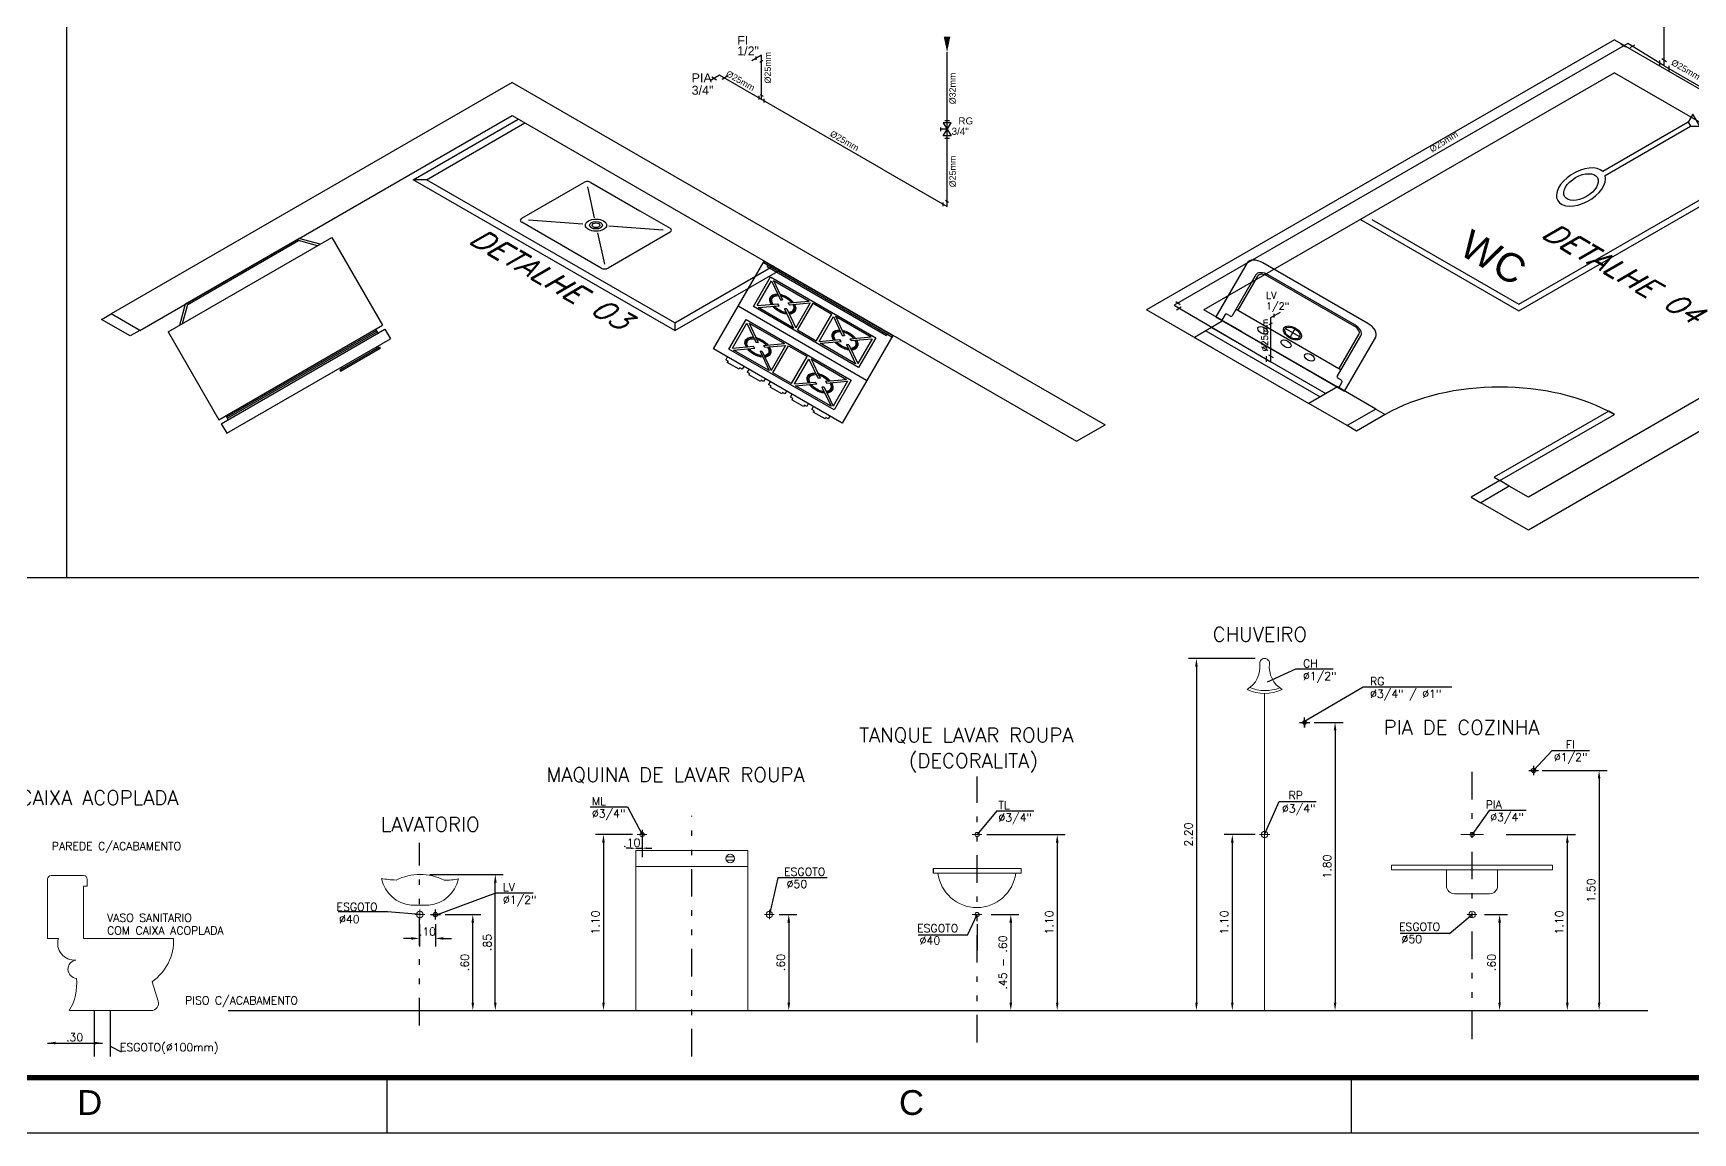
# Model space of a CAD drawing. Header units: millimetres. Extents: x 5512 to 5596, y 903 to 1082.
# Drawn here: x 5536.04 to 5566.15, y 903.32 to 923.28 of the extents above; entities that cross this region are included whole.
import ezdxf
from ezdxf.enums import TextEntityAlignment as Align

# ---------------------------------------------------------------- set-up
doc = ezdxf.new("R2010")
doc.units = ezdxf.units.MM
doc.linetypes.add('DIVIDE', pattern=[1.25, 0.5, -0.25, 0, -0.25, 0, -0.25])
for name, color, linetype in [('0-COTAS', 8, 'Continuous'), ('A-PEN-R', 1, 'Continuous'), ('A-PEN-Y', 2, 'Continuous'), ('AF', 5, 'Continuous'), ('BANHO_COZINHA', 7, 'Continuous'), ('CERC02', 3, 'Continuous'), ('CONEXAO_AG_FRIA', 2, 'Continuous'), ('CONEXÃO_HIDRÁULICA', 2, 'Continuous'), ('Diametro', 2, 'Continuous'), ('LAYER8', 9, 'Continuous'), ('MOVEIS', 7, 'Continuous'), ("PRANCHA - PROJETU'S", 7, 'Continuous'), ('Prumadas_L', 1, 'Continuous'), ('TEXT', 2, 'Continuous'), ('TEXTO', 3, 'Continuous')]:
    doc.layers.add(name, color=color, linetype=linetype)
doc.layers.add('BLOCOS HIDRAULICA', color=4, linetype='Continuous', lineweight=9)
doc.styles.add('ARIAL', font='arial.ttf', dxfattribs={"height": 2})
doc.styles.add('CARIMBO_DADOS', font='arial.ttf', dxfattribs={"height": 0.1})
doc.styles.add('ROMANS', font='romans__.ttf', dxfattribs={"height": 0.1})
doc.styles.get("Standard").update_dxf_attribs({"font": 'arial.ttf'})

# ---------------------------------------------------------------- blocks, each defined once
blk = doc.blocks.new('ADFSGASDFG')
at = {"layer": "PRANCHA - PROJETU'S", "color": 1}
for p, q in [((307.178, 48.946), (307.178, 47.946)), ((307.178, 48.946), (307.178, 47.946)), ((276.578, 47.946), (360.678, 47.946))]:
    blk.add_line(p, q, dxfattribs=at)
at = {"layer": "PRANCHA - PROJETU'S", "color": 4, "const_width": 0.1}
blk.add_lwpolyline([(279.078, 106.346), (359.678, 106.346), (359.678, 48.946), (279.078, 48.946)], close=True, dxfattribs=at)
at = {"layer": "PRANCHA - PROJETU'S", "color": 50, "linetype": 'Continuous', "style": 'ARIAL'}
for s, p in [('D', (301.788, 48.496)), ('C', (316.698, 48.496)), ('C', (316.698, 48.496))]:
    blk.add_text(s, height=0.45, dxfattribs=at).set_placement(p, align=Align.MIDDLE)
blk = doc.blocks.new('GELADEIR')
at = {"layer": 'MOVEIS'}
for p, q in [((-0.3, -0.1), (-0.2423, 0)), ((0.2423, 0), (-0.2423, 0)), ((0.3, -0.1), (0.2423, 0)), ((-0.2885, -0.1), (-0.2365, -0.01)), ((0.2365, -0.01), (-0.2365, -0.01)), ((0.2885, -0.1), (0.2365, -0.01)), ((-0.35, -0.1), (-0.35, -0.75)), ((0.35, -0.1), (-0.35, -0.1)), ((0.35, -0.1), (0.35, -0.75)), ((0.35, -0.75), (-0.35, -0.75)), ((0.35, -0.78), (-0.35, -0.78)), ((-0.35, -0.78), (-0.35, -0.85)), ((-0.32, -0.75), (-0.32, -0.78)), ((0.32, -0.76), (-0.32, -0.76)), ((0.32, -0.77), (-0.32, -0.77)), ((0.32, -0.75), (0.32, -0.78)), ((0.35, -0.78), (0.35, -0.85)), ((0.35, -0.85), (-0.35, -0.85)), ((-0.3, -0.86), (-0.3, -0.87)), ((-0.13, -0.86), (-0.3, -0.86)), ((-0.29, -0.85), (-0.29, -0.86)), ((-0.14, -0.85), (-0.14, -0.86)), ((-0.13, -0.86), (-0.13, -0.87)), ((-0.13, -0.87), (-0.3, -0.87))]:
    blk.add_line(p, q, dxfattribs=at)
blk = doc.blocks.new('FOGAO4')
at = {"layer": 'MOVEIS'}
for p, q in [((0, 0), (0, -0.65)), ((0.55, 0), (0, 0)), ((0.55, -0.65), (0.55, 0)), ((0.55, -0.01), (0, -0.01)), ((0.02, -0.01), (0.02, -0.02)), ((0.53, -0.02), (0.02, -0.02)), ((0.53, -0.02), (0.53, -0.01)), ((0.05, -0.0675), (0.05, -0.2875)), ((0.5, -0.0675), (0.05, -0.0675)), ((0.06, -0.0854), (0.06, -0.2696)), ((0.1235, -0.1623), (0.06, -0.0854)), ((0.1312, -0.156), (0.0665, -0.0775)), ((0.2185, -0.0775), (0.0665, -0.0775)), ((0.2185, -0.0775), (0.1538, -0.156)), ((0.225, -0.0854), (0.1615, -0.1623)), ((0.225, -0.2696), (0.225, -0.0854)), ((0.235, -0.2775), (0.235, -0.0775)), ((0.315, -0.0775), (0.235, -0.0775)), ((0.315, -0.2775), (0.315, -0.0775)), ((0.325, -0.0854), (0.325, -0.2696)), ((0.3885, -0.1623), (0.325, -0.0854)), ((0.3962, -0.156), (0.3315, -0.0775)), ((0.4835, -0.0775), (0.3315, -0.0775)), ((0.4835, -0.0775), (0.4188, -0.156)), ((0.49, -0.0854), (0.4265, -0.1623)), ((0.49, -0.2696), (0.49, -0.0854)), ((0.5, -0.2875), (0.5, -0.0675)), ((0.1235, -0.1927), (0.06, -0.2696)), ((0.1312, -0.199), (0.0665, -0.2775)), ((0.2185, -0.2775), (0.1538, -0.199)), ((0.225, -0.2696), (0.1615, -0.1927)), ((0.3885, -0.1927), (0.325, -0.2696)), ((0.3962, -0.199), (0.3315, -0.2775)), ((0.4835, -0.2775), (0.4188, -0.199)), ((0.49, -0.2696), (0.4265, -0.1927)), ((0.05, -0.2875), (0.5, -0.2875)), ((0.0665, -0.2775), (0.2185, -0.2775)), ((0.235, -0.2775), (0.315, -0.2775)), ((0.3315, -0.2775), (0.4835, -0.2775)), ((0, -0.335), (0.55, -0.335)), ((0.5, -0.3825), (0.05, -0.3825)), ((0.05, -0.3825), (0.05, -0.6025)), ((0.1235, -0.4773), (0.06, -0.4004)), ((0.06, -0.4004), (0.06, -0.5846)), ((0.1312, -0.471), (0.0665, -0.3925)), ((0.2185, -0.3925), (0.0665, -0.3925)), ((0.2185, -0.3925), (0.1538, -0.471)), ((0.225, -0.4004), (0.1615, -0.4773)), ((0.225, -0.5846), (0.225, -0.4004)), ((0.315, -0.3925), (0.235, -0.3925)), ((0.235, -0.5925), (0.235, -0.3925)), ((0.315, -0.5925), (0.315, -0.3925)), ((0.3885, -0.4773), (0.325, -0.4004)), ((0.325, -0.4004), (0.325, -0.5846)), ((0.3962, -0.471), (0.3315, -0.3925)), ((0.4835, -0.3925), (0.3315, -0.3925)), ((0.4835, -0.3925), (0.4188, -0.471)), ((0.49, -0.4004), (0.4265, -0.4773)), ((0.49, -0.5846), (0.49, -0.4004)), ((0.5, -0.6025), (0.5, -0.3825)), ((0.1235, -0.5077), (0.06, -0.5846)), ((0.1312, -0.514), (0.0665, -0.5925)), ((0.2185, -0.5925), (0.1538, -0.514)), ((0.225, -0.5846), (0.1615, -0.5077)), ((0.3885, -0.5077), (0.325, -0.5846)), ((0.3962, -0.514), (0.3315, -0.5925)), ((0.4835, -0.5925), (0.4188, -0.514)), ((0.49, -0.5846), (0.4265, -0.5077)), ((0.05, -0.6025), (0.5, -0.6025)), ((0.0665, -0.5925), (0.2185, -0.5925)), ((0.235, -0.5925), (0.315, -0.5925)), ((0.3315, -0.5925), (0.4835, -0.5925)), ((0, -0.65), (0.55, -0.65)), ((0.0526, -0.651), (0.0526, -0.671)), ((0.0526, -0.671), (0.0626, -0.671)), ((0.0626, -0.671), (0.0626, -0.681)), ((0.1126, -0.671), (0.1126, -0.681)), ((0.1126, -0.671), (0.1226, -0.671)), ((0.1226, -0.651), (0.1226, -0.671)), ((0.1441, -0.651), (0.1441, -0.671)), ((0.1441, -0.671), (0.1541, -0.671)), ((0.1541, -0.671), (0.1541, -0.681)), ((0.2041, -0.671), (0.2141, -0.671)), ((0.2041, -0.671), (0.2041, -0.681)), ((0.2141, -0.651), (0.2141, -0.671)), ((0.2375, -0.651), (0.2375, -0.671)), ((0.2375, -0.671), (0.2475, -0.671)), ((0.2475, -0.671), (0.2475, -0.681)), ((0.2975, -0.671), (0.3075, -0.671)), ((0.2975, -0.671), (0.2975, -0.681)), ((0.3075, -0.651), (0.3075, -0.671)), ((0.3289, -0.651), (0.3289, -0.671)), ((0.3289, -0.671), (0.3389, -0.671)), ((0.3389, -0.671), (0.3389, -0.681)), ((0.3889, -0.671), (0.3989, -0.671)), ((0.3889, -0.671), (0.3889, -0.681)), ((0.3989, -0.651), (0.3989, -0.671)), ((0.4204, -0.651), (0.4204, -0.671)), ((0.4204, -0.671), (0.4304, -0.671)), ((0.4304, -0.671), (0.4304, -0.681)), ((0.4804, -0.671), (0.4904, -0.671)), ((0.4804, -0.671), (0.4804, -0.681)), ((0.4904, -0.651), (0.4904, -0.671)), ((0.0626, -0.681), (0.1126, -0.681)), ((0.1541, -0.681), (0.2041, -0.681)), ((0.2475, -0.681), (0.2975, -0.681)), ((0.3389, -0.681), (0.3889, -0.681)), ((0.4304, -0.681), (0.4804, -0.681))]:
    blk.add_line(p, q, dxfattribs=at)
for centre in [(0.0959, -0.169), (0.0959, -0.1816), (0.0996, -0.1574), (0.1067, -0.1476), (0.1275, -0.133), (0.1401, -0.1299), (0.1517, -0.1299), (0.1649, -0.1336), (0.185, -0.151), (0.1911, -0.1625), (0.1935, -0.1751), (0.3618, -0.169), (0.3618, -0.1816), (0.3656, -0.1574), (0.3727, -0.1476), (0.3935, -0.133), (0.406, -0.1299), (0.4176, -0.1299), (0.4309, -0.1336), (0.4509, -0.151), (0.4571, -0.1625), (0.4595, -0.1751), (0.0976, -0.1931), (0.102, -0.204), (0.1197, -0.221), (0.1302, -0.2261), (0.1431, -0.2275), (0.1554, -0.2268), (0.1663, -0.2231), (0.1819, -0.2105), (0.1894, -0.1996), (0.1932, -0.188), (0.3635, -0.1931), (0.3679, -0.204), (0.3856, -0.221), (0.3962, -0.2261), (0.4091, -0.2275), (0.4214, -0.2268), (0.4322, -0.2231), (0.4479, -0.2105), (0.4554, -0.1996), (0.4591, -0.188), (0.0959, -0.4884), (0.0996, -0.4768), (0.1067, -0.467), (0.1275, -0.4524), (0.1401, -0.4493), (0.1517, -0.4493), (0.1649, -0.453), (0.185, -0.4704), (0.1911, -0.4819), (0.3618, -0.4884), (0.3656, -0.4768), (0.3727, -0.467), (0.3935, -0.4524), (0.406, -0.4493), (0.4176, -0.4493), (0.4309, -0.453), (0.4509, -0.4704), (0.4571, -0.4819), (0.0959, -0.501), (0.0976, -0.5125), (0.102, -0.5234), (0.1197, -0.5404), (0.1302, -0.5455), (0.1431, -0.5469), (0.1554, -0.5462), (0.1663, -0.5425), (0.1819, -0.5299), (0.1894, -0.519), (0.1932, -0.5074), (0.1935, -0.4945), (0.3618, -0.501), (0.3635, -0.5125), (0.3679, -0.5234), (0.3856, -0.5404), (0.3962, -0.5455), (0.4091, -0.5469), (0.4214, -0.5462), (0.4322, -0.5425), (0.4479, -0.5299), (0.4554, -0.519), (0.4591, -0.5074), (0.4595, -0.4945)]:
    blk.add_circle(centre, 0.00272, dxfattribs=at)
for centre, radius, start, end in [((0.1447, -0.179), 0.0526, 135.76349, 222.10912), ((0.1447, -0.179), 0.0445, 136.90402, 220.5735), ((0.1447, -0.179), 0.0526, 58.84562, 124.84584), ((0.1447, -0.179), 0.0445, 60.38124, 123.99307), ((0.1425, -0.1775), 0.0243, 117.65303, 141.39223), ((0.1425, -0.1775), 0.0243, 38.60777, 62.34697), ((0.1447, -0.179), 0.0445, 315.05219, 47.44862), ((0.1447, -0.179), 0.0526, 314.19942, 47.91492), ((0.4106, -0.179), 0.0526, 135.76349, 222.10912), ((0.4106, -0.179), 0.0445, 136.90402, 220.5735), ((0.4106, -0.179), 0.0526, 58.84562, 124.84584), ((0.4106, -0.179), 0.0445, 60.38124, 123.99307), ((0.4075, -0.1775), 0.0243, 117.65303, 141.39223), ((0.4075, -0.1775), 0.0243, 38.60777, 62.34697), ((0.4106, -0.179), 0.0445, 315.05219, 47.44862), ((0.4106, -0.179), 0.0526, 314.19942, 47.91492), ((0.1447, -0.179), 0.0526, 233.03982, 303.28177), ((0.1447, -0.179), 0.0445, 233.50612, 302.14124), ((0.1425, -0.1775), 0.0243, 218.60777, 242.34697), ((0.1425, -0.1775), 0.0243, 297.65303, 321.39223), ((0.4106, -0.179), 0.0526, 233.03982, 303.28177), ((0.4106, -0.179), 0.0445, 233.50612, 302.14124), ((0.4075, -0.1775), 0.0243, 218.60777, 242.34697), ((0.4075, -0.1775), 0.0243, 297.65303, 321.39223), ((0.1447, -0.4984), 0.0526, 135.76349, 222.10912), ((0.1447, -0.4984), 0.0445, 136.90402, 220.5735), ((0.1447, -0.4984), 0.0526, 58.84562, 124.84584), ((0.1447, -0.4984), 0.0445, 60.38124, 123.99307), ((0.1425, -0.4925), 0.0243, 117.65303, 141.39223), ((0.1425, -0.4925), 0.0243, 38.60777, 62.34697), ((0.1447, -0.4984), 0.0445, 315.05219, 47.44862), ((0.1447, -0.4984), 0.0526, 314.19942, 47.91492), ((0.4106, -0.4984), 0.0526, 135.76349, 222.10912), ((0.4106, -0.4984), 0.0445, 136.90402, 220.5735), ((0.4106, -0.4984), 0.0526, 58.84562, 124.84584), ((0.4106, -0.4984), 0.0445, 60.38124, 123.99307), ((0.4075, -0.4925), 0.0243, 117.65303, 141.39223), ((0.4075, -0.4925), 0.0243, 38.60777, 62.34697), ((0.4106, -0.4984), 0.0445, 315.05219, 47.44862), ((0.4106, -0.4984), 0.0526, 314.19942, 47.91492), ((0.1447, -0.4984), 0.0526, 233.03982, 303.28177), ((0.1447, -0.4984), 0.0445, 233.50612, 302.14124), ((0.1425, -0.4925), 0.0243, 218.60777, 242.34697), ((0.1425, -0.4925), 0.0243, 297.65303, 321.39223), ((0.4106, -0.4984), 0.0526, 233.03982, 303.28177), ((0.4106, -0.4984), 0.0445, 233.50612, 302.14124), ((0.4075, -0.4925), 0.0243, 218.60777, 242.34697), ((0.4075, -0.4925), 0.0243, 297.65303, 321.39223)]:
    blk.add_arc(centre, radius, start, end, dxfattribs=at)
blk = doc.blocks.new('IsoBlk5')
at = {"layer": '0-COTAS'}
for p, q in [((-0.634, 3.644), (-3.604, 0.674)), ((-0.634, 3.644), (3.759, -0.749)), ((-3.392, 0.462), (-0.634, 3.22)), ((-0.634, 3.22), (3.547, -0.961)), ((-1.367, 2.396), (-0.589, 3.174)), ((-1.268, 2.396), (-0.539, 3.125)), ((0.571, 0.459), (-1.367, 2.396)), ((-1.268, 2.396), (-1.367, 2.396)), ((0.571, 0.558), (-1.268, 2.396)), ((-0.075, 2.303), (-0.025, 1.909)), ((-0.109, 1.824), (-0.511, 1.876)), ((0.486, 1.748), (0.084, 1.799)), ((0, 1.715), (0.052, 1.313)), ((0.571, 0.558), (1.299, 1.286)), ((0.571, 0.459), (1.349, 1.237)), ((-3.392, 0.462), (-3.604, 0.674)), ((0.571, 0.558), (0.571, 0.459)), ((3.547, -0.961), (3.759, -0.749))]:
    blk.add_line(p, q, dxfattribs=at)
blk.add_lwpolyline([(0.313, 1.998), (0.537, 1.774, -0.414214), (0.537, 1.722), (0.077, 1.262, -0.414214), (0.026, 1.262), (-0.562, 1.85, -0.414214), (-0.562, 1.901), (-0.102, 2.362, -0.414214), (-0.051, 2.362), (0.313, 1.998)], format="xyb", dxfattribs=at)
blk.add_lwpolyline([(-3.392, 0.462), (-3.462, 0.391), (-3.675, 0.603), (-3.604, 0.674)], dxfattribs=at)
for radius in [0.0782, 0.0481, 0.0294]:
    blk.add_circle((-0.012, 1.812), radius, dxfattribs=at)
at = {"layer": '0-COTAS', "xscale": -2, "yscale": 2, "zscale": 2}
for name, p, rotation in [('GELADEIR', (-2.632, 1.222), 45), ('FOGAO4', (2.186, 0.399), 315)]:
    blk.add_blockref(name, p, dxfattribs=dict(at, rotation=rotation))
at = {"layer": 'Diametro', "style": 'ROMANS'}
blk.add_text('DETALHE 03', height=0.2, rotation=315, dxfattribs=at).set_placement((-0.395, 1.026), align=Align.CENTER)
blk = doc.blocks.new('*U411', base_point=(2541.5, 289.3))
at = {"linetype": 'Continuous'}
blk.add_line((2532.6, 286.6), (2532.6, 292.1), dxfattribs=at)
for p, q in [((2541.5, 289.3), (2532.6, 289.3)), ((2535.8, 298.7), (2547.3, 280)), ((2535.8, 280), (2547.3, 298.7)), ((2547.3, 298.7), (2535.8, 298.7)), ((2538.2, 302), (2544.9, 302)), ((2547.3, 280), (2535.8, 280)), ((2538.2, 276.7), (2544.9, 276.7))]:
    blk.add_line(p, q)
blk = doc.blocks.new('CHUV')
at = {"layer": 'BANHO_COZINHA'}
for p, q in [((0, 0.045), (0, -0.045)), ((0.03, 0.015), (0, 0.045)), ((0.395, 0.015), (0.03, 0.015)), ((0.03, -0.015), (0.03, 0.015)), ((0, -0.045), (0.03, -0.015)), ((0.03, -0.015), (0.3953, -0.015))]:
    blk.add_line(p, q, dxfattribs=at)
blk.add_circle((0.494, 0.0009), 0.07, dxfattribs=at)
blk.add_arc((0.494, 0.0009), 0.1, 189.14559, 171.89103, dxfattribs=at)
blk = doc.blocks.new('LAVATC1')
at = {"layer": 'BANHO_COZINHA'}
for p, q in [((0.225, -0.1076), (-0.225, -0.1076)), ((-0.0311, -0.1566), (0.0312, -0.1566)), ((-0.0004, -0.1857), (-0.0004, -0.125))]:
    blk.add_line(p, q, dxfattribs=at)
blk.add_lwpolyline([(0.275, 0), (-0.275, 0), (-0.275, -0.4, 0.414214), (-0.225, -0.45), (0.225, -0.45, 0.414214), (0.275, -0.4)], format="xyb", close=True, dxfattribs=at)
for points in [[(-0.25, 0), (-0.25, -0.0425, 0.414214), (-0.2425, -0.05), (-0.2325, -0.05, -0.414214), (-0.225, -0.0575), (-0.225, -0.36, 0.414214), (-0.185, -0.4), (0.185, -0.4, 0.414214), (0.225, -0.36), (0.225, -0.0575, -0.414214), (0.2325, -0.05), (0.2425, -0.05, 0.414214), (0.25, -0.0425), (0.25, 0)], [(-0.2167, -0.1076), (-0.2167, -0.36, 0.414214), (-0.185, -0.3917), (0.185, -0.3917, 0.414214), (0.2167, -0.36), (0.2167, -0.1076)]]:
    blk.add_lwpolyline(points, format="xyb", dxfattribs=at)
for centre, radius in [((-0.1, -0.075), 0.0204), ((0, -0.075), 0.0204), ((0.1, -0.075), 0.0204), ((0, -0.1556), 0.0367), ((0, -0.1556), 0.0309)]:
    blk.add_circle(centre, radius, dxfattribs=at)
blk = doc.blocks.new('VASOCX')
at = {"layer": 'BANHO_COZINHA'}
blk.add_lwpolyline([(-0.175, 0.15), (-0.175, 0.6, -0.414214), (-0.125, 0.65), (0.125, 0.65, -0.414214), (0.175, 0.6), (0.175, 0.1496)], format="xyb", dxfattribs=at)
for points in [[(0.1388, 0.2754, -0.414214), (0.0988, 0.2354), (-0.0948, 0.2354, -0.414214), (-0.1348, 0.2754), (-0.1348, 0.5704, -0.414214), (-0.0948, 0.6104), (0.0988, 0.6104, -0.414214), (0.1388, 0.5704)], [(0.1303, 0.2754, -0.414214), (0.0988, 0.2439), (-0.0948, 0.2439, -0.414214), (-0.1263, 0.2754), (-0.1263, 0.5704, -0.414214), (-0.0948, 0.6019), (0.0988, 0.6019, -0.414214), (0.1303, 0.5704)], [(-0.17, 0.15, 0.414214), (-0.2, 0.12), (-0.2, 0), (0.2, 0), (0.2, 0.12, 0.414214), (0.17, 0.15)], [(-0.17, 0.14, 0.414214), (-0.19, 0.12), (-0.19, 0.01), (0.19, 0.01), (0.19, 0.12, 0.414214), (0.17, 0.14)]]:
    blk.add_lwpolyline(points, format="xyb", close=True, dxfattribs=at)
blk.add_lwpolyline([(0.0363, 0.2439), (0.0363, 0.3375), (-0.0344, 0.3375), (-0.0344, 0.2439)], dxfattribs=at)
blk.add_arc((0.0009, 0.3215), 0.0388, 24.39508, 155.60492, dxfattribs=at)
blk = doc.blocks.new('IsoBlk6')
at = {"layer": '0-COTAS'}
for p, q in [((0.389, 3.072), (-3.076, -0.393)), ((0.389, 3.072), (3.217, 0.244)), ((0.389, 2.648), (-2.652, -0.393)), ((0.389, 2.648), (2.793, 0.244)), ((-0.318, -0.322), (1.52, 1.516)), ((-0.318, -0.407), (1.563, 1.474)), ((-1.492, 0.767), (-0.318, -0.407)), ((-1.407, 0.767), (-0.318, -0.322)), ((2.793, 0.244), (-0.247, -2.797)), ((3.217, 0.244), (-0.247, -3.221)), ((-2.581, -0.888), (-3.076, -0.393)), ((-2.369, -0.676), (-2.652, -0.393)), ((2.086, -0.464), (-0.247, -2.797)), ((-2.51, -0.534), (-2.722, -0.746)), ((-2.51, -0.534), (-1.662, -1.383)), ((-2.637, -0.662), (-1.789, -1.51)), ((-2.595, -0.619), (-1.747, -1.468)), ((-2.722, -0.746), (-1.874, -1.595)), ((-1.662, -1.383), (-1.874, -1.595)), ((-1.379, -1.666), (-1.662, -1.383)), ((-1.591, -1.878), (-1.874, -1.595)), ((-1.379, -1.666), (-1.591, -1.878)), ((-0.389, -2.656), (-0.601, -2.868)), ((-0.247, -2.797), (-0.389, -2.656)), ((-0.247, -3.221), (-0.601, -2.868))]:
    blk.add_line(p, q, dxfattribs=at)
for points in [[(-1.379, -1.666), (-1.308, -1.736), (-1.52, -1.948), (-1.591, -1.878)], [(-0.389, -2.656), (-0.46, -2.585), (-0.672, -2.797), (-0.601, -2.868)]]:
    blk.add_lwpolyline(points, dxfattribs=at)
blk.add_lwpolyline([(-0.46, -2.585), (0.389, -1.736), (0.347, -1.694), (-0.502, -2.542)], close=True, dxfattribs=at)
blk.add_arc((-0.46, -2.585), 1.2, 45, 135, dxfattribs=at)
at = {"layer": '0-COTAS', "xscale": 2, "yscale": 2, "zscale": 2}
for name, p, rotation in [('CHUV', (0.997, 2.04), 224.9999999999592), ('VASOCX', (2.21, 0.827), 135), ('LAVATC1', (-2.086, -0.959), 135)]:
    blk.add_blockref(name, p, dxfattribs=dict(at, rotation=rotation))
at = {"layer": '0-COTAS', "color": 230, "insert": (-0.508, 0.276), "char_height": 0.3, "attachment_point": 5, "rotation": 315, "style": 'CARIMBO_DADOS'}
blk.add_mtext_dynamic_manual_height_columns('WC', width=2.48597, gutter_width=0.5, heights=[0], dxfattribs=at)
at = {"layer": 'Diametro', "style": 'ROMANS'}
blk.add_text('DETALHE 04', height=0.2, rotation=315, dxfattribs=at).set_placement((0.407, -0.017), align=Align.CENTER)

msp = doc.modelspace()

# ---------------------------------------------------------------- linework, layer by layer
at = {"linetype": 'ByBlock'}
for p, q in [((5546.882, 908.487), (5546.795, 908.487)), ((5546.969, 908.487), (5547.085, 908.487)), ((5547.172, 908.487), (5547.259, 908.487))]:
    msp.add_line(p, q, dxfattribs=at)
msp.add_line((5547.085, 908.649), (5547.085, 908.325))
for points in [[(5546.882, 908.502), (5546.882, 908.472), (5546.969, 908.487)], [(5547.172, 908.502), (5547.172, 908.472), (5547.085, 908.487)]]:
    msp.add_solid(points, dxfattribs=at)
at = {"layer": 'A-PEN-R'}
for p, q in [((5536.64, 962.047), (5536.64, 913.4)), ((5527.268, 913.4), (5577.453, 913.4))]:
    msp.add_line(p, q, dxfattribs=at)
at = {"layer": 'A-PEN-Y'}
for p, q in [((5548.351, 922.484), (5548.438, 922.434)), ((5548.624, 922.49), (5548.537, 922.44)), ((5549.202, 922.14), (5549.202, 922.073)), ((5549.225, 922.168), (5549.282, 922.135)), ((5549.296, 922.086), (5549.296, 922.019))]:
    msp.add_line(p, q, dxfattribs=at)
at = {"layer": 'AF'}
for p, q in [((5565.629, 922.686), (5565.629, 927.286)), ((5564.971, 923.094), (5563.745, 922.386)), ((5565.629, 922.686), (5564.971, 923.094)), ((5549.25, 922.878), (5549.077, 922.778)), ((5549.25, 922.078), (5549.25, 922.878)), ((5552.618, 920.134), (5552.618, 922.934)), ((5565.629, 922.686), (5569.457, 920.476)), ((5548.492, 922.516), (5548.319, 922.416)), ((5551.467, 920.799), (5548.492, 922.516)), ((5563.745, 922.386), (5556.737, 918.34)), ((5551.467, 920.799), (5552.618, 920.134)), ((5556.737, 918.34), (5558.493, 917.317)), ((5558.493, 918.117), (5558.666, 918.217)), ((5558.493, 917.317), (5558.493, 918.117))]:
    msp.add_line(p, q, dxfattribs=at)
at = {"layer": 'BLOCOS HIDRAULICA'}
for p, q in [((5558.38, 908.794), (5558.38, 911.296)), ((5558.38, 908.644), (5558.38, 908.829)), ((5546.998, 908.736), (5547.172, 908.736)), ((5553.075, 908.736), (5553.25, 908.736)), ((5558.288, 908.736), (5558.473, 908.736)), ((5558.38, 905.542), (5558.38, 908.678)), ((5561.941, 908.736), (5562.35, 908.736)), ((5562.057, 908.736), (5562.231, 908.736)), ((5546.969, 908.446), (5546.969, 905.542)), ((5546.969, 908.446), (5549.002, 908.446)), ((5548.612, 908.33), (5548.756, 908.33)), ((5548.612, 908.272), (5548.756, 908.272)), ((5549.002, 908.446), (5549.002, 905.542)), ((5563.605, 908.182), (5560.683, 908.182)), ((5560.683, 908.095), (5560.683, 908.182)), ((5563.605, 908.095), (5563.605, 908.182)), ((5536.364, 907.992), (5536.952, 907.992)), ((5537.017, 907.927), (5537.017, 907.796)), ((5546.969, 908.155), (5549.002, 908.155)), ((5553.961, 908.12), (5552.364, 908.12)), ((5552.364, 908.033), (5553.961, 908.033)), ((5553.961, 908.12), (5553.961, 908.033)), ((5560.683, 908.095), (5563.605, 908.095)), ((5561.68, 908.095), (5561.68, 907.805)), ((5562.608, 908.095), (5562.608, 907.805)), ((5537.017, 907.796), (5536.952, 907.796)), ((5536.952, 907.796), (5536.952, 906.849)), ((5561.825, 907.66), (5562.463, 907.66)), ((5542.959, 907.284), (5543.144, 907.284)), ((5549.307, 907.284), (5549.481, 907.284)), ((5549.394, 907.371), (5549.394, 907.197)), ((5553.075, 907.284), (5553.25, 907.284)), ((5562.057, 907.284), (5562.231, 907.284)), ((5536.494, 906.849), (5536.298, 906.849)), ((5536.952, 906.849), (5538.585, 906.849)), ((5538.193, 906.065), (5538.303, 905.711)), ((5538.179, 905.542), (5536.69, 905.542))]:
    msp.add_line(p, q, dxfattribs=at)
at = {"layer": 'BLOCOS HIDRAULICA', "color": 8}
msp.add_line((5536.298, 906.849), (5536.298, 907.927), dxfattribs=at)
at = {"layer": 'BLOCOS HIDRAULICA', "linetype": 'DIVIDE'}
msp.add_line((5543.051, 907.192), (5543.051, 907.377), dxfattribs=at)
at = {"layer": 'BLOCOS HIDRAULICA'}
for points in [[(5558.061, 911.368, 0.299855), (5558.292, 911.832, -1.127154), (5558.468, 911.832, 0.299855), (5558.7, 911.368, -0.225434), (5558.061, 911.368)], [(5558.654, 911.397, -0.188676), (5558.112, 911.402)]]:
    msp.add_lwpolyline(points, format="xyb", dxfattribs=at)
for centre, radius in [((5558.38, 908.736), 0.0583), ((5547.085, 908.736), 0.0388), ((5553.163, 908.736), 0.0388), ((5562.144, 908.736), 0.0388), ((5548.684, 908.301), 0.0777), ((5543.051, 907.284), 0.0607), ((5549.394, 907.284), 0.0583), ((5553.163, 907.284), 0.0388), ((5562.144, 907.284), 0.0583)]:
    msp.add_circle(centre, radius, dxfattribs=at)
for centre, radius, start, end in [((5536.364, 907.927), 0.0653, 90, 180), ((5536.952, 907.927), 0.0653, 0, 90), ((5542.711, 909.958), 2.051, 259.8389, 267.4965), ((5542.955, 908.059), 0.609, 192.0404, 264.6167), ((5543.057, 907.014), 0.996, 64.0686, 115.9314), ((5543.158, 908.059), 0.609, 275.3833, 347.9596), ((5543.553, 908.771), 0.863, 266.0429, 283.4487), ((5553.158, 908.122), 0.711, 187.145, 352.855), ((5561.825, 907.805), 0.145, 180, 270), ((5562.463, 907.805), 0.145, 270, 0), ((5543.057, 896.884), 10.569, 89.1423, 90.8577), ((5536.785, 906.759), 0.304, 162.8316, 275.0708), ((5537.668, 906.817), 0.918, 304.9042, 1.9657), ((5536.834, 906.291), 0.166, 97.4898, 265.6395), ((5535.926, 906.019), 0.901, 328.009, 6.7373), ((5538.179, 905.672), 0.131, 270, 17.354)]:
    msp.add_arc(centre, radius, start, end, dxfattribs=at)
at = {"layer": 'CONEXAO_AG_FRIA'}
for p, q in [((5556.849, 918.347), (5556.768, 918.406)), ((5556.867, 918.305), (5556.78, 918.255))]:
    msp.add_line(p, q, dxfattribs=at)
at = {"layer": 'CONEXÃO_HIDRÁULICA'}
for p, q in [((5549.157, 922.793), (5549.157, 922.857)), ((5549.222, 922.754), (5549.278, 922.787)), ((5552.646, 920.208), (5552.59, 920.241)), ((5552.55, 920.141), (5552.55, 920.206)), ((5558.556, 918.121), (5558.556, 918.186)), ((5558.465, 917.993), (5558.521, 918.025))]:
    msp.add_line(p, q, dxfattribs=at)
at = {"layer": 'Diametro'}
for p, q in [((5564.935, 923.023), (5564.849, 923.073)), ((5565.012, 923.02), (5565.099, 923.07)), ((5565.542, 922.786), (5565.542, 922.686)), ((5565.672, 922.761), (5565.585, 922.811)), ((5565.715, 922.686), (5565.715, 922.586)), ((5558.406, 917.417), (5558.406, 917.317)), ((5558.45, 917.442), (5558.536, 917.392))]:
    msp.add_line(p, q, dxfattribs=at)
at = {"layer": 'LAYER8', "linetype": 'ByBlock'}
for p, q in [((5558.206, 911.931), (5556.998, 911.931)), ((5557.143, 911.785), (5557.143, 905.687)), ((5559.279, 910.769), (5559.804, 910.769)), ((5559.658, 910.624), (5559.658, 905.687)), ((5563.413, 909.898), (5564.594, 909.898)), ((5564.449, 909.753), (5564.449, 905.687)), ((5546.911, 908.736), (5546.239, 908.736)), ((5546.384, 908.591), (5546.384, 905.687)), ((5553.337, 908.736), (5554.762, 908.736)), ((5554.617, 908.591), (5554.617, 905.687)), ((5558.206, 908.736), (5557.648, 908.736)), ((5557.794, 908.591), (5557.794, 905.687)), ((5562.761, 908.736), (5564.018, 908.736)), ((5563.872, 908.591), (5563.872, 905.687)), ((5543.232, 908.01), (5544.567, 908.01)), ((5544.422, 905.687), (5544.422, 907.865)), ((5543.51, 907.284), (5544.158, 907.284)), ((5549.569, 907.284), (5549.892, 907.284)), ((5553.417, 907.284), (5553.92, 907.284)), ((5562.372, 907.284), (5562.788, 907.284)), ((5543.045, 907.11), (5543.045, 906.705)), ((5543.335, 907.11), (5543.335, 906.705)), ((5544.013, 905.687), (5544.013, 907.139)), ((5549.746, 907.139), (5549.746, 905.687)), ((5553.163, 907.11), (5553.163, 906.629)), ((5553.775, 907.139), (5553.775, 905.687)), ((5562.643, 907.139), (5562.643, 905.687)), ((5542.9, 906.85), (5542.755, 906.85)), ((5543.481, 906.85), (5543.626, 906.85)), ((5536.298, 904.951), (5537.295, 904.951))]:
    msp.add_line(p, q, dxfattribs=at)
at = {"layer": 'LAYER8'}
for p, q in [((5558.432, 911.505), (5558.949, 911.74)), ((5558.949, 911.74), (5559.623, 911.74)), ((5559.105, 910.791), (5560.166, 911.417)), ((5560.166, 911.417), (5561.776, 911.417)), ((5559.013, 910.769), (5559.198, 910.769)), ((5559.105, 910.676), (5559.105, 910.862)), ((5559.105, 910.769), (5559.105, 910.676)), ((5563.598, 910.262), (5563.261, 909.898)), ((5563.598, 910.262), (5564.273, 910.262)), ((5563.173, 909.898), (5563.348, 909.898)), ((5563.173, 909.898), (5563.348, 909.898)), ((5563.261, 909.985), (5563.261, 909.811)), ((5546.145, 909.238), (5546.819, 909.238)), ((5546.819, 909.238), (5547.085, 908.736)), ((5553.521, 909.165), (5553.163, 908.736)), ((5553.521, 909.165), (5554.195, 909.165)), ((5558.38, 908.736), (5558.643, 909.333)), ((5558.643, 909.333), (5559.317, 909.333)), ((5562.452, 909.173), (5562.145, 908.736)), ((5563.126, 909.173), (5562.452, 909.173)), ((5547.085, 908.823), (5547.085, 908.649)), ((5549.548, 907.951), (5549.394, 907.284)), ((5550.443, 907.951), (5549.548, 907.951)), ((5552.364, 908.12), (5552.364, 908.033)), ((5543.374, 907.284), (5544.433, 907.679)), ((5544.433, 907.679), (5545.107, 907.679)), ((5542.463, 907.331), (5541.569, 907.331)), ((5543.051, 907.284), (5542.463, 907.331)), ((5543.243, 907.284), (5543.428, 907.284)), ((5552.99, 906.912), (5553.163, 907.284)), ((5561.733, 906.939), (5562.144, 907.284)), ((5552.99, 906.912), (5552.095, 906.912)), ((5561.733, 906.939), (5560.838, 906.939)), ((5537.638, 904.785), (5537.44, 904.888))]:
    msp.add_line(p, q, dxfattribs=at)
at = {"layer": 'LAYER8', "linetype": 'DIVIDE'}
for p, q in [((5562.144, 905.023), (5562.144, 910.008)), ((5553.163, 904.962), (5553.163, 909.786)), ((5547.985, 904.71), (5547.985, 909.075)), ((5543.045, 905.271), (5543.045, 908.588)), ((5543.335, 907.192), (5543.335, 907.377))]:
    msp.add_line(p, q, dxfattribs=at)
at = {"layer": 'LAYER8', "linetype": 'Continuous'}
for p, q in [((5537.149, 904.71), (5537.149, 905.542)), ((5537.44, 904.71), (5537.44, 905.542))]:
    msp.add_line(p, q, dxfattribs=at)
at = {"layer": 'LAYER8', "const_width": 0.0436}
msp.add_lwpolyline([(5559.083, 910.769, 1), (5559.127, 910.769, 1)], format="xyb", close=True, dxfattribs=at)
at = {"layer": 'LAYER8', "color": 2}
msp.add_lwpolyline([(5539.572, 905.542), (5540.618, 905.542), (5545.767, 905.542), (5551.108, 905.542), (5555.544, 905.542), (5560.598, 905.542), (5565.335, 905.542)], dxfattribs=at)
at = {"layer": 'LAYER8'}
for centre in [(5563.261, 909.898), (5543.335, 907.284)]:
    msp.add_circle(centre, 0.0388, dxfattribs=at)
at = {"layer": 'LAYER8', "linetype": 'ByBlock'}
for points in [[(5557.119, 911.785), (5557.167, 911.785), (5557.143, 911.931)], [(5559.634, 910.624), (5559.683, 910.624), (5559.658, 910.769)], [(5564.425, 909.753), (5564.473, 909.753), (5564.449, 909.898)], [(5546.36, 908.591), (5546.408, 908.591), (5546.384, 908.736)], [(5554.593, 908.591), (5554.641, 908.591), (5554.617, 908.736)], [(5557.769, 908.591), (5557.818, 908.591), (5557.794, 908.736)], [(5563.848, 908.591), (5563.897, 908.591), (5563.872, 908.736)], [(5544.398, 907.865), (5544.446, 907.865), (5544.422, 908.01)], [(5543.989, 907.139), (5544.037, 907.139), (5544.013, 907.284)], [(5549.722, 907.139), (5549.771, 907.139), (5549.746, 907.284)], [(5553.75, 907.139), (5553.799, 907.139), (5553.775, 907.284)], [(5562.619, 907.139), (5562.667, 907.139), (5562.643, 907.284)], [(5542.9, 906.874), (5542.9, 906.826), (5543.045, 906.85)], [(5543.481, 906.874), (5543.481, 906.826), (5543.335, 906.85)], [(5543.989, 905.687), (5544.037, 905.687), (5544.013, 905.542)], [(5544.398, 905.687), (5544.446, 905.687), (5544.422, 905.542)], [(5546.36, 905.687), (5546.408, 905.687), (5546.384, 905.542)], [(5549.722, 905.687), (5549.771, 905.687), (5549.746, 905.542)], [(5553.75, 905.687), (5553.799, 905.687), (5553.775, 905.542)], [(5554.593, 905.687), (5554.641, 905.687), (5554.617, 905.542)], [(5557.119, 905.687), (5557.167, 905.687), (5557.143, 905.542)], [(5557.769, 905.687), (5557.818, 905.687), (5557.794, 905.542)], [(5559.634, 905.687), (5559.683, 905.687), (5559.658, 905.542)], [(5562.619, 905.687), (5562.667, 905.687), (5562.643, 905.542)], [(5563.848, 905.687), (5563.897, 905.687), (5563.872, 905.542)], [(5564.425, 905.687), (5564.473, 905.687), (5564.449, 905.542)], [(5536.443, 904.975), (5536.443, 904.926), (5536.298, 904.951)], [(5537.149, 904.975), (5537.149, 904.926), (5537.295, 904.951)]]:
    msp.add_solid(points, dxfattribs=at)
at = {"layer": "PRANCHA - PROJETU'S", "color": 1}
msp.add_line((5559.953, 904.322), (5559.953, 903.322), dxfattribs=at)
at = {"layer": 'Prumadas_L'}
msp.add_solid([(5552.618, 922.934), (5552.558, 923.216), (5552.678, 923.216)], dxfattribs=at)

# ---------------------------------------------------------------- block references
at = {"layer": 'AF', "xscale": 2.449489742866356, "yscale": 1.414213562421119, "zscale": 2.449489742866356}
for name, p in [('IsoBlk6', (5563.773, 918.814)), ('IsoBlk5', (5546.278, 917.231))]:
    msp.add_blockref(name, p, dxfattribs=at)
at = {"layer": 'CONEXAO_AG_FRIA', "xscale": 0.01280000000042492, "yscale": 0.01279999999997017, "zscale": 1.28}
msp.add_blockref('*U411', (5552.618, 921.534), dxfattribs=at)
at = {"layer": "PRANCHA - PROJETU'S", "color": 1}
msp.add_blockref('ADFSGASDFG', (5235.275, 855.376), dxfattribs=at)

# ---------------------------------------------------------------- texts
at = {"linetype": 'ByBlock', "style": 'ROMANS'}
msp.add_text('.10', height=0.1452, dxfattribs=at).set_placement((5546.899, 908.586), align=Align.MIDDLE_CENTER)
at = {"layer": 'CERC02', "style": 'ROMANS'}
for s, p in [('CH', (5559.076, 911.913)), ('%%C1/2"', (5559.076, 911.685)), ('RG', (5560.293, 911.59)), ('%%C3/4" / %%C1"', (5560.293, 911.362)), ('FI', (5563.845, 910.44)), ('%%C1/2"', (5563.628, 910.212)), ('ML', (5546.174, 909.416)), ('RP', (5558.815, 909.521)), ('%%C3/4"', (5546.174, 909.188)), ('TL', (5553.55, 909.343)), ('%%C3/4"', (5553.55, 909.115)), ('%%C3/4"', (5558.695, 909.278)), ('PIA', (5562.391, 909.351)), ('%%C3/4"', (5562.474, 909.123)), ('PAREDE C/ACABAMENTO', (5536.375, 908.598)), ('ESGOTO', (5549.661, 908.133)), ('%%C50', (5549.707, 907.91)), ('%%C1/2"', (5544.56, 907.624)), ('LV', (5544.56, 907.852)), ('VASO SANITARIO ', (5537.377, 907.298)), ('ESGOTO', (5541.54, 907.495)), ('COM CAIXA ACOPLADA', (5537.377, 907.067)), ('%%C40', (5541.586, 907.272)), ('ESGOTO', (5552.074, 907.108)), ('ESGOTO', (5560.818, 907.134)), ('%%C40', (5552.12, 906.885)), ('%%C50', (5560.863, 906.911)), ('PISO C/ACABAMENTO', (5538.793, 905.798)), ('ESGOTO(%%c100mm)', (5537.61, 904.948))]:
    msp.add_text(s, height=0.1452, dxfattribs=at).set_placement(p, align=Align.TOP_LEFT)
at = {"layer": 'CONEXAO_AG_FRIA'}
for s, p in [('RG', (5552.824, 921.623)), ('3/4"', (5552.701, 921.434))]:
    msp.add_text(s, height=0.128, dxfattribs=at).set_placement(p)
at = {"layer": 'CONEXAO_AG_FRIA', "style": 'ROMANS'}
for s, p in [('LV', (5558.404, 918.455)), ('1/2"', (5558.404, 918.263))]:
    msp.add_text(s, height=0.128, dxfattribs=at).set_placement(p)
at = {"layer": 'Diametro'}
for s, rotation, p in [('%%C25mm', 90, (5549.422, 922.652)), ('%%C25mm', 330, (5565.992, 922.569)), ('%%C25mm', 330, (5548.841, 922.367)), ('%%C32mm', 90, (5552.775, 922.276)), ('%%C25mm', 330, (5550.729, 921.277)), ('%%C25mm', 32.0597, (5561.661, 921.263)), ('%%C25mm', 90, (5552.777, 920.769))]:
    msp.add_text(s, height=0.1152, rotation=rotation, dxfattribs=at).set_placement(p, align=Align.CENTER)
at = {"layer": 'Diametro', "style": 'ROMANS'}
msp.add_text('%%C25mm', height=0.1152, rotation=90, dxfattribs=at).set_placement((5558.44, 917.799), align=Align.CENTER)
at = {"layer": 'LAYER8', "linetype": 'ByBlock', "style": 'ROMANS'}
for s, p in [('2.20', (5556.998, 908.736)), ('1.80', (5559.513, 908.155)), ('1.50', (5564.304, 907.72)), ('1.10', (5546.239, 907.139)), ('1.10', (5554.472, 907.139)), ('1.10', (5557.648, 907.139)), ('1.10', (5563.727, 907.139)), ('.85', (5544.277, 906.776)), ('.60', (5543.868, 906.413)), ('.60', (5549.601, 906.413)), ('.60', (5562.498, 906.413))]:
    msp.add_text(s, height=0.1452, rotation=90, dxfattribs=at).set_placement(p, align=Align.MIDDLE_CENTER)
msp.add_text('.10', height=0.1452, dxfattribs=at).set_placement((5543.19, 906.975), align=Align.MIDDLE_CENTER)
msp.add_text('.45 - .60', height=0.1452, rotation=90, dxfattribs=at).set_placement((5553.629, 906.413), align=Align.MIDDLE)
msp.add_text('.30', height=0.1452, dxfattribs=at).set_placement((5536.789, 905.057), align=Align.MIDDLE)
at = {"layer": 'TEXT', "style": 'ROMANS'}
for s, height, p in [('CHUVEIRO', 0.2614, (5557.436, 912.501)), ('TANQUE LAVAR ROUPA ', 0.26136, (5551.023, 910.671)), ('PIA DE COZINHA', 0.26136, (5560.542, 910.812)), ('(DECORALITA)', 0.26136, (5551.924, 910.207)), ('MAQUINA DE LAVAR ROUPA', 0.26136, (5545.351, 909.954)), ('DETALHE BACIA SANITARIA COM CAIXA ACOPLADA', 0.26136, (5530.215, 909.534)), ('LAVATORIO', 0.2614, (5542.344, 909.051))]:
    msp.add_text(s, height=height, dxfattribs=at).set_placement(p, align=Align.TOP_LEFT)
at = {"layer": 'TEXTO'}
for s, p in [('1/2"', (5548.811, 922.876)), ('FI', (5548.811, 923.068)), ('PIA', (5547.984, 922.387)), ('3/4"', (5547.984, 922.162))]:
    msp.add_text(s, height=0.162, dxfattribs=at).set_placement(p)

doc.saveas('drawing.dxf')
